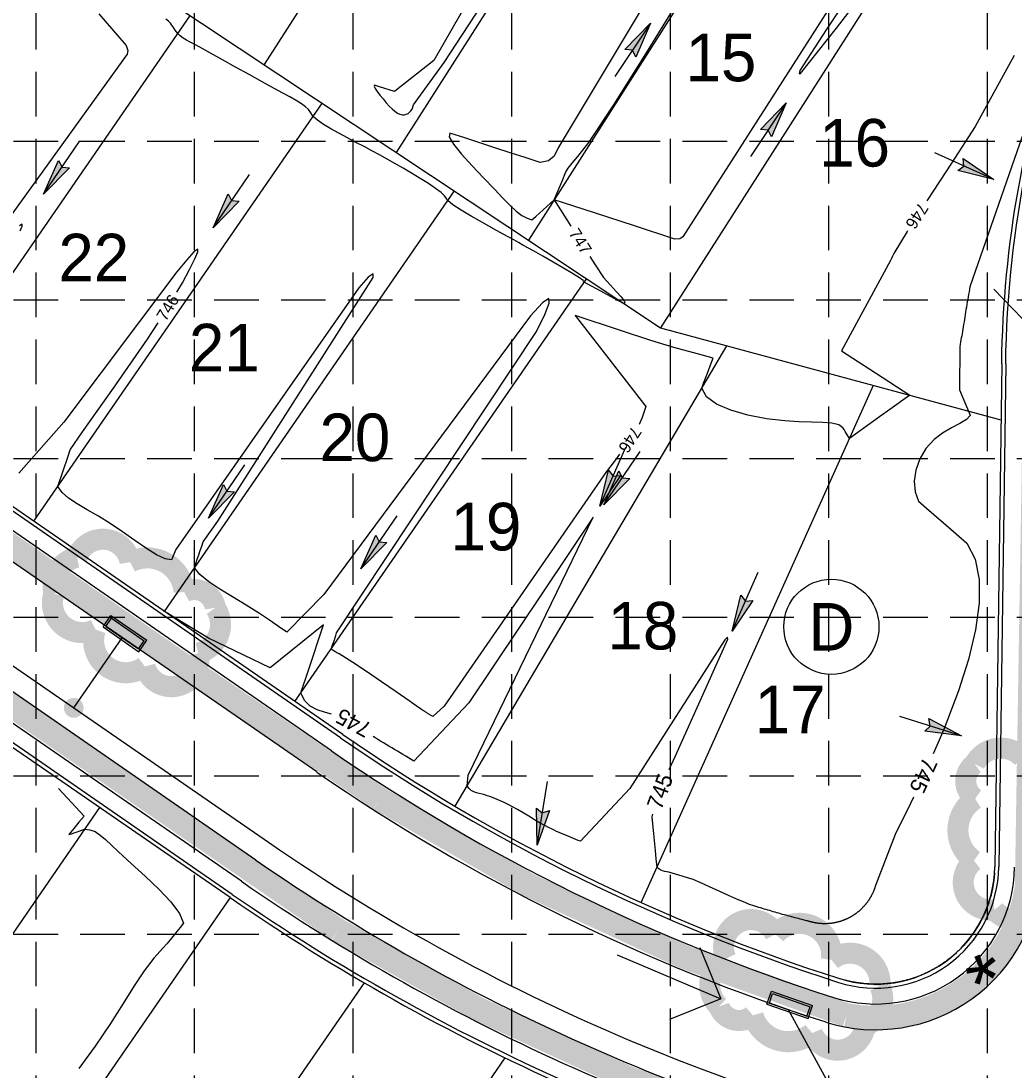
# Model space of a CAD drawing. Header units: feet. Extents: x 46644 to 49208, y 46045 to 47649.
# Drawn here: x 48122.1 to 48372.6, y 46612.6 to 46877.2 of the extents above; entities that cross this region are included whole.
import ezdxf
from ezdxf.enums import TextEntityAlignment as Align

# ---------------------------------------------------------------- set-up
doc = ezdxf.new("R2010")
doc.units = ezdxf.units.FT
doc.header["$MEASUREMENT"] = 0
doc.linetypes.add('HIDDEN', pattern=[0.375, 0.25, -0.125])
doc.layers.get('0').update_dxf_attribs({"color": 1})
for name, color, linetype, lineweight in [('06213 - LEVE 12', 1, 'Continuous', 0), ('Level 11', 1, 'Continuous', 0), ('Level 13', 1, 'Continuous', 0), ('Level 15', 1, 'Continuous', 0), ('Level 45', 1, 'Continuous', 0), ('Level 52', 1, 'Continuous', 0), ('PC', 35, 'Continuous', 0), ('STORM', 5, 'Continuous', 0)]:
    doc.layers.add(name, color=color, linetype=linetype, lineweight=lineweight)
for name, color, linetype in [('EROSION BLANKET', 84, 'Continuous'), ('GRID', 254, 'HIDDEN'), ('LEGEND', 7, 'Continuous')]:
    doc.layers.add(name, color=color, linetype=linetype)
doc.styles.add('Style-WORKING', font='WORKING.shx')
doc.styles.add('SURVEY', font='surveyor.shx')

msp = doc.modelspace()

# ---------------------------------------------------------------- hatches: boundary and pattern name
at = {"layer": 'Level 15', "linetype": 'Continuous', "lineweight": 0}
h = msp.add_hatch(dxfattribs=at)
h.set_pattern_fill('CONCRT', style=0)
h.set_pattern_definition([(65.009, (48476.84644, 46842.7398), (-8.5075, -16.5926), [0.49254, -100.1936]), (-37.1792, (48477.0545, 46843.1862), (-42.5375, 33.1852), [0.44947, -95.6504]), (-161.9928, (48477.4126, 46842.9146), (-17.015, -8.2963), [0.59257, -26.24447]), (81.6658, (48479.3588, 46840.9129), (-8.5075, -49.7778), [1.02482, -57.66912]), (-47.00862, (48479.5074, 46841.9269), (-76.5675, 82.963), [0.9081, -123.85574]), (-156.09414, (48480.1266, 46841.26265), (-76.5675, -33.1852), [0.82602, -101.53803]), (62.8545, (48474.978, 46845.1283), (0, -8.2963), [1.02484, -17.62166]), (-65.49846, (48475.4457, 46846.0402), (-25.5225, 58.0741), [0.92482, -81.131]), (-174.93384, (48475.8293, 46845.1987), (-8.5075, 0), [0.83634, -93.11318]), (-56.873, (48479.5958, 46844.47113), (-42.5375, 66.3704), [0.1281, -108.84326]), (66.2754, (48481.5849, 46846.0162), (-17.015, -41.4815), [0.17493, -63.26007]), (66.2754, (48478.8143, 46839.0365), (-17.015, -41.4815), [0.17493, -63.26007]), (66.2754, (48477.1981, 46841.0966), (-17.015, -41.4815), [0.17493, -63.26007]), (-83.4998, (48481.4207, 46840.6505), (0, -8.2963), [0.1608, -74.98902]), (66.2754, (48477.3757, 46845.6078), (-17.015, -41.4815), [0.17493, -63.26007]), (66.2754, (48474.4986, 46841.8248), (-17.015, -41.4815), [0.17493, -63.26007]), (65.009, (48474.53414, 46839.96), (-8.5075, -16.5926), [0.49254, -100.1936]), (-37.1792, (48474.7422, 46840.4064), (-42.5375, 33.1852), [0.44947, -95.6504]), (-161.9928, (48475.1003, 46840.1348), (-17.015, -8.2963), [0.59257, -26.24447]), (65.009, (48481.46064, 46844.0093), (-8.5075, -16.5926), [0.49254, -100.1936]), (-37.1792, (48481.6687, 46844.45576), (-42.5375, 33.1852), [0.44947, -95.6504]), (-161.9928, (48482.0268, 46844.1841), (-17.015, -8.2963), [0.59257, -26.24447]), (-56.873, (48474.1965, 46847.2923), (-42.5375, 66.3704), [0.1281, -108.84326]), (-56.873, (48482.63294, 46847.3328), (-42.5375, 66.3704), [0.1281, -108.84326])])
edge = h.paths.add_edge_path()
edge.add_arc((48644.43, 46786.92), 230, 159.0932, 179.2055, ccw=False)
edge.add_arc((48441.68, 46847.12), 25, 104.856, 118.9635, ccw=False)
edge.add_arc((48456.63, 46910.89), 45, 241.6587, 514.278)
edge.add_arc((48407.1, 46953.75), 25, 279.7327, 291.0806, ccw=False)
edge.add_line((48411.33, 46929.11), (48359.65, 46962.07))
edge.add_line((48359.65, 46962.07), (48361.8, 46965.44))
edge.add_line((48361.8, 46965.44), (48412.85, 46932.88))
edge.add_arc((48456.63, 46910.89), 49, -118.3251, 153.3318, ccw=False)
edge.add_arc((48644.43, 46786.92), 226, 159.0412, 179.2055)
edge.add_line((48418.45, 46790.05), (48414.45, 46790.11))
at = {"layer": 'Level 45', "linetype": 'Continuous', "lineweight": 0}
h = msp.add_hatch(color=5, dxfattribs=at)
edge = h.paths.add_edge_path()
edge.add_arc((48135.39, 46703.96), 2.5, 0, 360)
at = {"layer": 'Level 52', "linetype": 'Continuous', "lineweight": 0}
for points in [[(48277.17, 46868.1), (48276.29, 46869.8), (48274.38, 46869.96), (48280.9, 46876.67)], [(48311.37, 46847.99), (48310.5, 46849.69), (48308.59, 46849.86), (48315.1, 46856.56)], [(48131.58, 46842.04), (48132.44, 46840.33), (48134.35, 46840.15), (48127.78, 46833.5)], [(48358.36, 46839.46), (48359.89, 46840.6), (48359.74, 46842.52), (48367.42, 46837.18)], [(48174.33, 46833.59), (48175.19, 46831.89), (48177.1, 46831.71), (48170.52, 46825.06)], [(48270.25, 46763.92), (48271.41, 46762.41), (48273.32, 46762.59), (48268.1, 46754.83)], [(48272.87, 46763.71), (48273.73, 46762.01), (48275.64, 46761.83), (48269.06, 46755.18)], [(48173.15, 46760.32), (48174.01, 46758.62), (48175.92, 46758.44), (48169.35, 46751.79)], [(48211.57, 46747.52), (48212.43, 46745.81), (48214.34, 46745.63), (48207.77, 46738.98)], [(48303.63, 46732.39), (48304.79, 46730.87), (48306.7, 46731.05), (48301.48, 46723.29)], [(48350.04, 46698.05), (48351.42, 46699.37), (48351.03, 46701.25), (48359.32, 46696.92)], [(48252.07, 46678.64), (48253.57, 46677.46), (48255.38, 46678.11), (48252.24, 46669.3)]]:
    msp.add_hatch(color=7, dxfattribs=at).paths.add_polyline_path(points)

# ---------------------------------------------------------------- linework, layer by layer
at = {"color": 7, "linetype": 'Continuous', "lineweight": 0}
for p, q in [((48377.1, 46799.52), (48367.43, 46809.54)), ((48293.34, 46643.48), (48298.57, 46630.61)), ((48272.44, 46641.67), (48298.57, 46630.61)), ((48298.57, 46630.61), (48285.67, 46625.36))]:
    msp.add_line(p, q, dxfattribs=at)
at = {"layer": '06213 - LEVE 12', "color": 7, "linetype": 'Continuous', "lineweight": 0}
for p, q in [((47983.5, 46999.07), (48283.37, 46799.76)), ((48253.66, 46976.31), (48183.41, 46866.2)), ((48287.38, 46954.8), (48216.73, 46844.05)), ((48321.11, 46933.28), (48250.05, 46821.91)), ((48354.83, 46911.77), (48283.37, 46799.76)), ((48092.41, 46773.72), (48164.83, 46878.65)), ((48125.33, 46751), (48198.14, 46856.51)), ((48203.23, 46697.24), (47976.95, 46853.4)), ((48158.25, 46728.28), (48231.46, 46834.37)), ((48174.83, 46656.09), (47948.55, 46812.24)), ((48191.18, 46705.56), (48264.78, 46812.22)), ((48283.37, 46799.76), (48369.26, 46776.64)), ((48231.57, 46679.13), (48300.11, 46795.25)), ((48369.46, 46790.73), (48367.7, 46663.85)), ((48278.51, 46654.84), (48337.07, 46785.3)), ((48141.9, 46678.81), (48067.5, 46570.99)), ((48174.83, 46656.09), (48100.42, 46548.27)), ((48208.62, 46634.63), (48133.34, 46525.55)), ((48244.15, 46615.7), (48172.45, 46511.8))]:
    msp.add_line(p, q, dxfattribs=at)
at = {"layer": '06213 - LEVE 12', "color": 7, "linetype": 'Continuous', "lineweight": 0, "extrusion": (0, 0, -1)}
msp.add_arc((-48644.43, 46786.92), 275, 0.7945, 19.4829, dxfattribs=at)
at = {"layer": '06213 - LEVE 12', "color": 7, "linetype": 'Continuous', "lineweight": 0}
for centre, radius, start, end in [((48473.01, 47088.19), 475, 235.3909, 252.2976), ((48337.7, 46664.26), 30, 252.2976, 359.2055), ((48473.01, 47088.19), 525, 235.3909, 256.6579)]:
    msp.add_arc(centre, radius, start, end, dxfattribs=at)
at = {"layer": 'EROSION BLANKET', "linetype": 'Continuous', "lineweight": 0, "const_width": 6}
msp.add_lwpolyline([(47941.68, 47315.39), (47942.29, 47197.14, 0.414855), (47963.97, 47174.97), (47979.4, 47173.26, -0.10758), (48082.6, 47134.84), (48395.33, 46935.36, 0.3837), (48423.92, 46939.62, -1.759714), (48447.08, 46868.43, 0.379596), (48421.24, 46855.04, 0.06409), (48411.08, 46791.21), (48407.09, 46494.87, 0.010519), (48408.71, 46472.77, -1.535572), (48335.36, 46504.37, 0.02726), (48351.7, 46526.8), (48367.85, 46556.77, 0.440366), (48352.87, 46585.68, -0.080008), (48202.11, 46647.87), (47959.83, 46814.28, 0.130822), (47849.01, 46858.77), (47780.1, 46865.91, 0.385183), (47757.17, 46847.23), (47753.19, 46807.45, 0.050673), (47755.48, 46728.54), (47775.41, 46593.74)], format="xyb", dxfattribs=at)
msp.add_lwpolyline([(48381.67, 46904.67), (48367.06, 46913.85), (48343.69, 46928.7), (48069.4, 47103.49, 0.140657), (47947.95, 47142.71), (47806.91, 47142.13, 0.386703), (47785.37, 47122.3), (47764.87, 46922.59, 0.405043), (47784.57, 46898.69), (47855.44, 46891.44, -0.101199), (47953.13, 46858.47), (47991.47, 46833.59), (48164.16, 46713.95), (48212.66, 46680.92, 0.067638), (48330.27, 46626.48, 0.426537), (48375.76, 46658.82), (48378.12, 46802.05, -0.071672), (48393.68, 46877.55, 0.347824), (48384.07, 46903.19), (48382.49, 46904.16)], format="xyb", close=True, dxfattribs=at)
at = {"layer": 'GRID', "color": 252, "linetype": 'HIDDEN', "lineweight": 0, "ltscale": 45}
for p, q in [((48125.8, 47606.85), (48125.8, 46206.68)), ((48165.8, 47606.85), (48165.8, 46206.68)), ((48205.8, 47606.85), (48205.8, 46206.68)), ((48245.8, 47606.85), (48245.8, 46206.68)), ((48285.8, 47606.85), (48285.8, 46206.68)), ((48325.8, 47606.85), (48325.8, 46206.68)), ((48365.8, 47606.85), (48365.8, 46206.68)), ((46685.8, 46846.85), (49165.8, 46846.85)), ((46685.8, 46806.85), (49165.8, 46806.85)), ((46685.8, 46766.85), (49165.8, 46766.85)), ((46685.8, 46726.85), (49165.8, 46726.85)), ((46685.8, 46686.85), (49165.8, 46686.85)), ((46685.8, 46646.85), (49165.8, 46646.85))]:
    msp.add_line(p, q, dxfattribs=at)
at = {"layer": 'LEGEND', "color": 170, "ltscale": 100, "const_width": 5.31}
for points in [[(48149.61, 46740.71, 0.520567), (48149.61, 46740.71, 0.765195), (48136.22, 46741.96, 0.417879), (48130.38, 46732.79, 0.6649), (48140.9, 46723.72, 0.744833), (48153.33, 46714.4, 0.975642), (48166.79, 46717.72, 0.520567), (48171.12, 46729.16, 0.520567), (48163.24, 46733.16, 0.540264), (48149.61, 46740.71)], [(48362.46, 46665.42, 0.520567), (48362.46, 46665.42, 0.765195), (48367.6, 46653, 0.417879), (48378.45, 46652.13, 0.6649), (48381.54, 46665.66, 0.744833), (48383.98, 46681, 0.975642), (48374.75, 46691.35, 0.520567), (48362.61, 46689.84, 0.520567), (48362.76, 46681, 0.540264), (48362.46, 46665.42)], [(48321.63, 46621.95, 0.520567), (48321.63, 46621.95, 0.765195), (48334.97, 46623.59, 0.417879), (48338.71, 46633.81, 0.6649), (48326.49, 46640.41, 0.744833), (48312.36, 46646.85, 0.975642), (48299.92, 46640.72, 0.520567), (48298.14, 46628.61, 0.520567), (48306.7, 46626.4, 0.540264), (48321.63, 46621.95)]]:
    msp.add_lwpolyline(points, format="xyb", close=True, dxfattribs=at)
at = {"layer": 'Level 11', "color": 7, "linetype": 'Continuous', "lineweight": 0}
msp.add_circle((48326.48, 46724.4), 12, dxfattribs=at)
msp.add_circle((48326.48, 46724.4), 12, dxfattribs=at)
at = {"layer": 'Level 13', "color": 7, "linetype": 'Continuous', "lineweight": 0}
for p, q in [((48196.69, 46687.78), (47970.41, 46843.93)), ((48181.36, 46665.56), (47955.08, 46821.71))]:
    msp.add_line(p, q, dxfattribs=at)
for centre, radius, start, end in [((48473.01, 47088.19), 486.5, 235.3909, 252.2976), ((48473.01, 47088.19), 513.5, 235.3909, 256.4929), ((48337.7, 46664.26), 41.5, 252.2976, 359.2055)]:
    msp.add_arc(centre, radius, start, end, dxfattribs=at)
at = {"layer": 'Level 15', "color": 7, "linetype": 'Continuous', "lineweight": 0}
for p, q in [((48202.66, 46696.42), (47976.38, 46852.57)), ((48200.39, 46693.13), (47974.11, 46849.28)), ((48177.67, 46660.21), (47980.14, 46796.52)), ((48175.39, 46656.91), (47977.86, 46793.23)), ((48370.46, 46790.72), (48368.7, 46663.83))]:
    msp.add_line(p, q, dxfattribs=at)
at = {"layer": 'Level 15', "color": 7, "linetype": 'Continuous', "lineweight": 0, "extrusion": (0, 0, -1)}
msp.add_arc((-48644.43, 46786.92), 274, 0.7945, 22.1285, dxfattribs=at)
at = {"layer": 'Level 15', "color": 7, "linetype": 'Continuous', "lineweight": 0}
for centre, radius, start, end in [((48473.01, 47088.19), 476, 235.3909, 252.2976), ((48473.01, 47088.19), 480, 235.3909, 252.2976), ((48337.7, 46664.26), 35, 252.2976, 359.2055), ((48337.7, 46664.26), 31, 252.2976, 359.2055), ((48473.01, 47088.19), 520, 235.3909, 256.6579), ((48473.01, 47088.19), 524, 235.3909, 256.6579)]:
    msp.add_arc(centre, radius, start, end, dxfattribs=at)
at = {"layer": 'Level 45', "color": 97, "linetype": 'Continuous', "lineweight": 0}
for p, q in [((48280.9, 46876.67), (48271.84, 46863.15)), ((48315.1, 46856.56), (48306.05, 46843.04)), ((48127.78, 46833.5), (48136.96, 46846.94)), ((48367.42, 46837.18), (48352.61, 46843.91)), ((48170.52, 46825.06), (48179.7, 46838.5)), ((48268.1, 46754.83), (48274.62, 46769.74)), ((48269.06, 46755.18), (48278.24, 46768.62)), ((48169.35, 46751.79), (48178.52, 46765.23)), ((48207.77, 46738.98), (48216.94, 46752.42)), ((48301.48, 46723.29), (48307.99, 46738.21)), ((48359.32, 46696.92), (48343.78, 46701.74)), ((48252.24, 46669.3), (48254.85, 46685.36))]:
    msp.add_line(p, q, dxfattribs=at)
at = {"layer": 'Level 45', "color": 5, "linetype": 'Continuous', "lineweight": 0}
for p, q in [((48142.8, 46724.36), (48144.78, 46727.24)), ((48144.78, 46727.24), (48153.84, 46721)), ((48143.49, 46724.49), (48144.91, 46726.55)), ((48143.49, 46724.49), (48151.72, 46718.81)), ((48144.91, 46726.55), (48153.14, 46720.87)), ((48142.8, 46724.36), (48151.85, 46718.12)), ((48151.72, 46718.81), (48153.14, 46720.87)), ((48151.85, 46718.12), (48153.84, 46721)), ((48310.21, 46629.21), (48311.36, 46632.51)), ((48310.84, 46629.52), (48311.66, 46631.88)), ((48311.36, 46632.51), (48321.74, 46628.9)), ((48311.66, 46631.88), (48321.11, 46628.59)), ((48310.21, 46629.21), (48320.59, 46625.59)), ((48310.84, 46629.52), (48320.29, 46626.23)), ((48320.29, 46626.23), (48321.11, 46628.59)), ((48320.59, 46625.59), (48321.74, 46628.9))]:
    msp.add_line(p, q, dxfattribs=at)
at = {"layer": 'Level 52', "color": 7, "linetype": 'Continuous', "lineweight": 0, "flags": 128}
for points in [[(48277.17, 46868.1), (48276.29, 46869.8), (48274.38, 46869.96), (48280.9, 46876.67)], [(48311.37, 46847.99), (48310.5, 46849.69), (48308.59, 46849.86), (48315.1, 46856.56)], [(48131.58, 46842.04), (48132.44, 46840.33), (48134.35, 46840.15), (48127.78, 46833.5)], [(48358.36, 46839.46), (48359.89, 46840.6), (48359.74, 46842.52), (48367.42, 46837.18)], [(48174.33, 46833.59), (48175.19, 46831.89), (48177.1, 46831.71), (48170.52, 46825.06)], [(48270.25, 46763.92), (48271.41, 46762.41), (48273.32, 46762.59), (48268.1, 46754.83)], [(48272.87, 46763.71), (48273.73, 46762.01), (48275.64, 46761.83), (48269.06, 46755.18)], [(48173.15, 46760.32), (48174.01, 46758.62), (48175.92, 46758.44), (48169.35, 46751.79)], [(48211.57, 46747.52), (48212.43, 46745.81), (48214.34, 46745.63), (48207.77, 46738.98)], [(48303.63, 46732.39), (48304.79, 46730.87), (48306.7, 46731.05), (48301.48, 46723.29)], [(48350.04, 46698.05), (48351.42, 46699.37), (48351.03, 46701.25), (48359.32, 46696.92)], [(48252.07, 46678.64), (48253.57, 46677.46), (48255.38, 46678.11), (48252.24, 46669.3)]]:
    msp.add_lwpolyline(points, close=True, dxfattribs=at)
at = {"layer": 'PC', "color": 35, "linetype": 'Continuous', "lineweight": 0, "flags": 128}
for points in [[(48194.55, 46895.91), (48190.29, 46886.26), (48191.25, 46886.63), (48196.14, 46891.9), (48242.8, 46962.45), (48243.46, 46963.2), (48244.13, 46963.7), (48244.89, 46963.95), (48245.77, 46963.95), (48248.04, 46963.19), (48250.86, 46961.65), (48254.07, 46959.54), (48257.5, 46957.12), (48260.99, 46954.61), (48264.35, 46952.27), (48266.5, 46950.86), (48268.44, 46949.62), (48269.36, 46942.42), (48226.21, 46867.24)], [(48226.21, 46867.24), (48216.33, 46859.37), (48212.52, 46860.61), (48211.25, 46861.03), (48211.18, 46860.76), (48211.43, 46860.2), (48211.93, 46859.42), (48212.61, 46858.5), (48213.4, 46857.52), (48214.22, 46856.55), (48214.96, 46855.74), (48215.67, 46855.02), (48216.35, 46854.42), (48217.01, 46853.96), (48217.66, 46853.65), (48218.29, 46853.51), (48218.78, 46853.53), (48219.26, 46853.66), (48219.7, 46853.89), (48220.11, 46854.2), (48220.45, 46854.56), (48220.74, 46854.98), (48221.1, 46856.06), (48228.81, 46866.74), (48276.66, 46939.9)], [(48303.78, 46922.37), (48257.56, 46845.2), (48256.55, 46843.13), (48255.14, 46841.88), (48253.05, 46841.48), (48249.25, 46842.72), (48245.44, 46843.96), (48241.64, 46845.2), (48237.83, 46846.44), (48234.03, 46847.68), (48230.22, 46848.93), (48230.06, 46847.98), (48231.18, 46846.12), (48233.23, 46843.6), (48235.88, 46840.68), (48238.78, 46837.61), (48241.6, 46834.66), (48243.59, 46832.54), (48245.37, 46830.7), (48246.96, 46829.21), (48248.41, 46828.11), (48249.77, 46827.44), (48250.97, 46827.07), (48251.9, 46827.91), (48254.7, 46830.43), (48255.63, 46831.28), (48256.57, 46832.12), (48257.56, 46834.45), (48258.06, 46835.62), (48258.55, 46836.78), (48259.55, 46839.11), (48260.1, 46840.03), (48260.75, 46840.9), (48261.56, 46841.86), (48262.54, 46843.04), (48263.77, 46844.57), (48265.27, 46846.57), (48271.63, 46856.04), (48279.88, 46869.14), (48287.18, 46881.03)], [(48347.53, 46908.55), (48325.19, 46874.97), (48318.51, 46864.68), (48318.34, 46863.88), (48318.71, 46863.95), (48327.79, 46875.34), (48350.22, 46904.54)], [(48337.96, 46899.28), (48289.03, 46822.79), (48288.24, 46822.27), (48287, 46822.19), (48276.86, 46825.5), (48266.71, 46828.81), (48256.57, 46832.12), (48260.78, 46825.42)], [(48141.72, 46878.97), (48148.62, 46871.01), (48149.04, 46869.77), (48148.88, 46868.81), (48095.43, 46794.74), (48095.35, 46794.55), (48095.19, 46794.58), (48094.93, 46794.7), (48094.57, 46794.91), (48094.1, 46795.2), (48093.49, 46795.59), (48092.75, 46796.08), (48089.33, 46798.32), (48084.92, 46801.25), (48080.14, 46804.46), (48075.65, 46807.56), (48072.09, 46810.14), (48070.09, 46811.8), (48070.31, 46812.46), (48073.18, 46819.21), (48120.65, 46887.45)], [(48265.58, 46817.81), (48266.93, 46815.67), (48268.99, 46812.47), (48270.76, 46810.55), (48272.28, 46808.91), (48273.45, 46807.59), (48274.19, 46806.64), (48274.42, 46806.08), (48274.05, 46805.96), (48270.75, 46807.74), (48267.45, 46809.52), (48265.8, 46810.41), (48264.15, 46811.3), (48263.96, 46811.57), (48263.87, 46811.7), (48262.96, 46812.39), (48261.23, 46813.49), (48258.94, 46814.86), (48256.35, 46816.37), (48253.74, 46817.86), (48251.38, 46819.19), (48249.95, 46819.99), (48248.7, 46820.69), (48247.53, 46821.33), (48246.37, 46821.96), (48245.13, 46822.64), (48243.72, 46823.41), (48241.23, 46824.78), (48238.46, 46826.33), (48235.66, 46827.94), (48233.1, 46829.49), (48231.04, 46830.84), (48229.75, 46831.88), (48229.61, 46832.08), (48229.47, 46832.28), (48229.2, 46832.69), (48228.93, 46833.09), (48228.04, 46833.91), (48226.64, 46834.96), (48224.84, 46836.17), (48222.79, 46837.47), (48220.62, 46838.79), (48218.46, 46840.07), (48216.39, 46841.26), (48214.42, 46842.37), (48212.5, 46843.43), (48210.59, 46844.46), (48208.63, 46845.5), (48206.58, 46846.58), (48204.44, 46847.7), (48202.29, 46848.86), (48200.24, 46850.01), (48198.4, 46851.12), (48196.89, 46852.15), (48195.84, 46853.05), (48195.83, 46853.06), (48195.82, 46853.07), (48195.81, 46853.08), (48195.81, 46853.09), (48195.8, 46853.09), (48195.79, 46853.1), (48195, 46854.3), (48194.61, 46854.9), (48193.88, 46855.58), (48192.82, 46856.32), (48191.48, 46857.14), (48189.9, 46858.03), (48188.09, 46859.01), (48186.12, 46860.07), (48182.94, 46861.82), (48179.6, 46863.68), (48176.22, 46865.57), (48172.93, 46867.41), (48169.87, 46869.1), (48167.18, 46870.55), (48165.92, 46871.22), (48164.79, 46871.81), (48163.81, 46872.36), (48162.95, 46872.9), (48162.22, 46873.44), (48161.62, 46874.01), (48161.01, 46874.88), (48160.7, 46875.32), (48159.78, 46876.63), (48159.26, 46877.14), (48158.61, 46877.62)], [(48372.58, 46868.48), (48362.78, 46850.56), (48356.76, 46841.34), (48350.72, 46832.11), (48350.52, 46831.81)], [(48374.64, 46848.04), (48361.44, 46810.17), (48361.32, 46809.53), (48361.2, 46808.88), (48361.08, 46808.23), (48360.97, 46807.6), (48360.86, 46806.96), (48360.75, 46806.32), (48360.64, 46805.68), (48360.54, 46805.05), (48360.43, 46804.41), (48360.33, 46803.78), (48360.24, 46803.15), (48360.14, 46802.52), (48360.04, 46801.9), (48359.95, 46801.28), (48359.85, 46800.67), (48359.76, 46800.07), (48359.66, 46799.48), (48359.56, 46798.9), (48359.46, 46798.33), (48359.35, 46797.78), (48359.24, 46797.25), (48359.13, 46796.74), (48359.02, 46796.22), (48358.93, 46795.65), (48358.88, 46795.01), (48358.87, 46794.26), (48358.91, 46793.38), (48358.89, 46791.54), (48358.84, 46787.86), (48358.79, 46784.18), (48361.53, 46777.79)], [(48121.88, 46824.26), (48122.36, 46825.46), (48122.37, 46825.94), (48121.75, 46825.49)], [(48345.66, 46824.23), (48345.58, 46824.09), (48342.24, 46818.54), (48341.88, 46817.86), (48341.61, 46817.29), (48341.41, 46816.82), (48329.01, 46794.04), (48337.64, 46788.44), (48346.27, 46782.83), (48341.2, 46779.19), (48338.66, 46777.37), (48331.06, 46771.91), (48329.96, 46773.69), (48329.69, 46774.13), (48329.41, 46774.57), (48328.34, 46775.33), (48326.61, 46775.74), (48324.29, 46775.94), (48321.49, 46776.03), (48318.28, 46776.12), (48314.76, 46776.33), (48310.11, 46776.89), (48305.45, 46777.79), (48301.15, 46779.03), (48297.54, 46780.57), (48294.97, 46782.42), (48293.8, 46784.55), (48294.27, 46785.82), (48294.75, 46787.09), (48295.23, 46788.37), (48296.19, 46790.91), (48296.67, 46792.19), (48292.71, 46793.25), (48286.77, 46794.85), (48284.79, 46795.39), (48280.97, 46796.64), (48273.33, 46799.13), (48261.88, 46802.88), (48279.66, 46779.92), (48278.78, 46777.16), (48277.97, 46775.45)], [(48161.4, 46808.76), (48162.81, 46811.19), (48164.63, 46814.53), (48165.94, 46817.2), (48166.65, 46818.98), (48166.65, 46819.68), (48165.72, 46819.01), (48163.9, 46816.98), (48161.39, 46813.89), (48132.89, 46775.98), (48121.55, 46763.17)], [(48171.75, 46751.01), (48210.95, 46812.51), (48210.94, 46813.42), (48209.68, 46812.55), (48207.27, 46809.88), (48161.16, 46743.9), (48160.09, 46741.3), (48158.47, 46741.5), (48156.3, 46742.53), (48153.71, 46744.16), (48150.81, 46746.17), (48147.72, 46748.36), (48144.54, 46750.49), (48141.6, 46752.29), (48138.8, 46753.91), (48136.26, 46755.41), (48134.11, 46756.85), (48132.44, 46758.29), (48131.39, 46759.78), (48133.96, 46767.45), (48134.48, 46768.99), (48137.59, 46773.55), (48141.31, 46778.8), (48145.42, 46784.57), (48154.02, 46796.98), (48156.68, 46801.09)], [(48252.09, 46798.84), (48254.2, 46803.17), (48255.29, 46806.04), (48255.22, 46807.17), (48253.63, 46806.1), (48250.62, 46802.83), (48198.45, 46732.52), (48189.13, 46723.04), (48187.06, 46724.45), (48184.74, 46726.07), (48182.21, 46727.77), (48178.86, 46729.87), (48175.47, 46731.92), (48172.25, 46733.89), (48169.43, 46735.78), (48167.22, 46737.58), (48165.83, 46739.25), (48166.19, 46740.35), (48166.56, 46741.45), (48166.93, 46742.54), (48167.3, 46743.64), (48167.66, 46744.73), (48168.03, 46745.83), (48171.75, 46751.01)], [(48273.07, 46767.92), (48272.02, 46766.53), (48269.76, 46763.6), (48228.86, 46704.4), (48225.99, 46701.77), (48225.83, 46701.86), (48225.68, 46701.96), (48225.52, 46702.05), (48225.37, 46702.14), (48225.23, 46702.23), (48225.08, 46702.32), (48224.94, 46702.4), (48224.8, 46702.48), (48224.66, 46702.57), (48224.51, 46702.65), (48224.36, 46702.75), (48224.19, 46702.85), (48224.02, 46702.96), (48223.82, 46703.08), (48223.61, 46703.22), (48223.36, 46703.38), (48223.08, 46703.57), (48222.75, 46703.79), (48222.37, 46704.05), (48219.96, 46705.72), (48216.72, 46707.99), (48213.02, 46710.56), (48209.25, 46713.13), (48205.79, 46715.42), (48203.03, 46717.14), (48202.32, 46717.54), (48201.73, 46717.86), (48201.24, 46718.14), (48200.86, 46718.39), (48200.57, 46718.63), (48200.38, 46718.9), (48200.6, 46719.56), (48201.04, 46720.87), (48201.48, 46722.18), (48201.7, 46722.84), (48252.09, 46798.84)], [(48361.53, 46777.79), (48361.53, 46777.69), (48360.53, 46776.71), (48358.86, 46775.7), (48356.78, 46774.57), (48354.54, 46773.24), (48352.42, 46771.64), (48350.33, 46769.35), (48348.78, 46766.73), (48347.78, 46763.93), (48347.38, 46761.12), (48347.59, 46758.44), (48348.45, 46756.07), (48350.49, 46754.3), (48356.6, 46749), (48360.67, 46745.46), (48362.73, 46741.42), (48363.72, 46736.35), (48363.73, 46730.37), (48362.82, 46723.61), (48361.07, 46716.18), (48358.55, 46708.21), (48354.83, 46698.51), (48352.17, 46692.37)], [(48266.39, 46752.03), (48235.07, 46705.26), (48221.21, 46690.55), (48220.52, 46690.95), (48219.82, 46691.36), (48219.12, 46691.76), (48218.42, 46692.17), (48217.72, 46692.59), (48217.02, 46693), (48216.32, 46693.42), (48215.61, 46693.85), (48214.9, 46694.28), (48214.19, 46694.71), (48213.48, 46695.14), (48212.77, 46695.57), (48212.06, 46696.01), (48211.35, 46696.46), (48210.9, 46696.75)], [(48263.19, 46670.3), (48262.66, 46670.52), (48262.06, 46670.77), (48261.46, 46671.02), (48260.85, 46671.27), (48260.25, 46671.52), (48259.64, 46671.77), (48259.04, 46672.03), (48258.44, 46672.28), (48257.82, 46672.54), (48257.19, 46672.81), (48256.54, 46673.1), (48255.86, 46673.42), (48255.14, 46673.77), (48254.37, 46674.18), (48253.05, 46674.91), (48251.64, 46675.74), (48250.18, 46676.61), (48248.72, 46677.48), (48247.32, 46678.3), (48246.03, 46679.03), (48245.3, 46679.41), (48244.63, 46679.76), (48243.99, 46680.06), (48243.38, 46680.34), (48242.79, 46680.59), (48242.2, 46680.84), (48241.59, 46681.09), (48240.97, 46681.34), (48240.35, 46681.57), (48239.7, 46681.79), (48239.05, 46682), (48238.37, 46682.18), (48237.66, 46682.35), (48236.96, 46682.53), (48236.28, 46682.77), (48235.66, 46683.11), (48235.11, 46683.58), (48234.66, 46684.24), (48234.66, 46684.25), (48234.65, 46684.26), (48234.64, 46684.27), (48234.64, 46684.28), (48234.63, 46684.29), (48234.63, 46684.3), (48234.87, 46687.01), (48266.39, 46752.03)], [(48200.41, 46702.35), (48198.85, 46702.76), (48196.82, 46703.45), (48195, 46704.42), (48193.57, 46705.82), (48192.71, 46707.78), (48194.61, 46713.47), (48198.42, 46724.86), (48184.94, 46714.08), (48169.35, 46721.57), (48158.25, 46728.28), (48158.03, 46728.37)], [(48164.63, 46724.43), (48158.25, 46728.28)], [(48285.58, 46688.41), (48287.2, 46691.85), (48300.39, 46721.26), (48300.31, 46721.8), (48299.64, 46721.13), (48275.62, 46683.62), (48263.19, 46670.3)], [(48131.55, 46683.59), (48133.81, 46681.16), (48137.99, 46676.65), (48136.71, 46675.1), (48136.08, 46674.33), (48135.44, 46673.55), (48134.17, 46672), (48134.83, 46672.22), (48135.48, 46672.44), (48136.8, 46672.88), (48137.46, 46673.1), (48138.12, 46673.32), (48139.48, 46673.23), (48140.76, 46672.74), (48142.05, 46671.88), (48143.41, 46670.72), (48144.92, 46669.29), (48146.64, 46667.64), (48149.85, 46664.71), (48153.38, 46661.52), (48156.85, 46658.24), (48159.88, 46655.05), (48162.08, 46652.11), (48163.07, 46649.62), (48162.22, 46648.59), (48161.38, 46647.55), (48159.68, 46645.49), (48158.83, 46644.45), (48157.98, 46643.42), (48155.57, 46640.84), (48153.19, 46637.63), (48150.67, 46633.81), (48147.87, 46629.37), (48144.63, 46624.31), (48140.81, 46618.65), (48136.7, 46613.02)], [(48347.18, 46681.46), (48346.41, 46679.81), (48342.61, 46672.03), (48337.62, 46659.18), (48337.59, 46659.07), (48337.55, 46658.96), (48337.52, 46658.85), (48337.48, 46658.74), (48337.45, 46658.63), (48337.41, 46658.52), (48337.37, 46658.41), (48337.33, 46658.3), (48337.29, 46658.19), (48337.25, 46658.08), (48337.21, 46657.97), (48337.17, 46657.87), (48337.13, 46657.76), (48337.08, 46657.66), (48337.04, 46657.55), (48336.99, 46657.44), (48336.94, 46657.34), (48336.9, 46657.24), (48336.85, 46657.13), (48336.8, 46657.03), (48336.75, 46656.93), (48336.7, 46656.82), (48336.64, 46656.72), (48336.59, 46656.62), (48336.54, 46656.52), (48336.48, 46656.42), (48336.43, 46656.32), (48336.37, 46656.22), (48336.31, 46656.12), (48336.25, 46656.02), (48336.19, 46655.92), (48336.13, 46655.82), (48336.07, 46655.73), (48336.01, 46655.63), (48335.95, 46655.53), (48335.89, 46655.44), (48335.82, 46655.34), (48335.76, 46655.25), (48335.69, 46655.15), (48335.62, 46655.06), (48335.56, 46654.97), (48335.49, 46654.87), (48335.42, 46654.78), (48335.35, 46654.69), (48335.28, 46654.6), (48335.21, 46654.51), (48335.14, 46654.42), (48335.06, 46654.33), (48334.99, 46654.24), (48334.92, 46654.16), (48334.84, 46654.07), (48334.76, 46653.98), (48334.69, 46653.9), (48334.61, 46653.81), (48334.53, 46653.73), (48334.45, 46653.65), (48334.37, 46653.56), (48334.29, 46653.48), (48334.21, 46653.4), (48334.13, 46653.32), (48334.05, 46653.24), (48333.97, 46653.16), (48333.88, 46653.08), (48333.8, 46653), (48333.71, 46652.93), (48333.63, 46652.85), (48333.54, 46652.78), (48333.45, 46652.7), (48333.37, 46652.63), (48333.28, 46652.55), (48333.19, 46652.48), (48333.1, 46652.41), (48333.01, 46652.34), (48332.92, 46652.27), (48332.83, 46652.2), (48332.74, 46652.13), (48332.64, 46652.06), (48332.55, 46651.99), (48332.46, 46651.93), (48332.36, 46651.86), (48332.27, 46651.8), (48332.17, 46651.73), (48332.08, 46651.67), (48331.98, 46651.61), (48331.88, 46651.55), (48331.79, 46651.49), (48331.69, 46651.43), (48331.59, 46651.37), (48331.49, 46651.31), (48331.39, 46651.25), (48331.29, 46651.2), (48331.19, 46651.14), (48331.09, 46651.09), (48330.99, 46651.03), (48330.89, 46650.98), (48330.78, 46650.93), (48330.68, 46650.88), (48330.58, 46650.83), (48330.47, 46650.78), (48330.37, 46650.73), (48330.27, 46650.68), (48330.16, 46650.63), (48330.06, 46650.59), (48329.95, 46650.54), (48329.84, 46650.5), (48329.74, 46650.46), (48329.63, 46650.41), (48329.52, 46650.37), (48329.42, 46650.33), (48329.31, 46650.29), (48329.2, 46650.26), (48329.09, 46650.22), (48328.98, 46650.18), (48328.87, 46650.15), (48328.76, 46650.11), (48328.66, 46650.08), (48328.55, 46650.04), (48328.43, 46650.01), (48328.32, 46649.98), (48328.21, 46649.95), (48328.1, 46649.92), (48327.99, 46649.9), (48327.88, 46649.87), (48327.77, 46649.84), (48327.66, 46649.82), (48327.54, 46649.79), (48327.43, 46649.77), (48327.32, 46649.75), (48327.21, 46649.73), (48327.09, 46649.71), (48326.98, 46649.69), (48326.87, 46649.67), (48326.75, 46649.65), (48326.64, 46649.64), (48326.53, 46649.62), (48326.41, 46649.61), (48326.3, 46649.59), (48326.18, 46649.58), (48326.07, 46649.57), (48325.96, 46649.56), (48325.84, 46649.55), (48325.73, 46649.54), (48325.61, 46649.53), (48325.5, 46649.53), (48325.38, 46649.52), (48325.27, 46649.52), (48325.15, 46649.51), (48325.04, 46649.51), (48324.92, 46649.51), (48324.81, 46649.51), (48324.69, 46649.51), (48324.58, 46649.51), (48324.46, 46649.51), (48324.35, 46649.52), (48324.23, 46649.52), (48324.12, 46649.52), (48324, 46649.53), (48323.89, 46649.54), (48323.77, 46649.55), (48323.66, 46649.56), (48323.55, 46649.57), (48323.43, 46649.58), (48323.32, 46649.59), (48323.21, 46649.6), (48323.09, 46649.62), (48322.98, 46649.63), (48322.87, 46649.65), (48322.76, 46649.66), (48322.65, 46649.68), (48322.54, 46649.7), (48322.43, 46649.72), (48322.33, 46649.74), (48322.22, 46649.76), (48322.11, 46649.79), (48322.01, 46649.81), (48321.9, 46649.83), (48321.8, 46649.86), (48321.69, 46649.88), (48321.59, 46649.91), (48321.48, 46649.94), (48321.37, 46649.97), (48321.25, 46650), (48321.14, 46650.03), (48321.01, 46650.07), (48320.88, 46650.1), (48320.74, 46650.14), (48320.5, 46650.2), (48320.23, 46650.27), (48319.95, 46650.34), (48319.65, 46650.42), (48319.33, 46650.5), (48319, 46650.58), (48318.59, 46650.69), (48318.17, 46650.8), (48317.74, 46650.91), (48317.3, 46651.02), (48316.86, 46651.14), (48316.41, 46651.26), (48315.96, 46651.38), (48315.5, 46651.5), (48315.05, 46651.63), (48314.6, 46651.76), (48314.14, 46651.88), (48313.69, 46652.01), (48313.22, 46652.15), (48312.76, 46652.28), (48312.3, 46652.41), (48311.84, 46652.55), (48311.38, 46652.68), (48310.92, 46652.81), (48310.46, 46652.95), (48310, 46653.08), (48309.54, 46653.22), (48309.09, 46653.35), (48308.63, 46653.49), (48308.17, 46653.62), (48307.69, 46653.77), (48307.2, 46653.92), (48306.67, 46654.1), (48306.09, 46654.3), (48305.44, 46654.54), (48304.71, 46654.84), (48302.79, 46655.65), (48300.54, 46656.65), (48298.15, 46657.74), (48295.75, 46658.83), (48293.53, 46659.83), (48291.63, 46660.65), (48285.47, 46662.49), (48284.96, 46662.58), (48284.44, 46662.7), (48283.93, 46662.85), (48283.44, 46663.06), (48282.96, 46663.36), (48282.52, 46663.78), (48282.31, 46665.89), (48282.1, 46668), (48281.67, 46672.22), (48281.25, 46676.44), (48281.45, 46677.16)], [(48367.64, 46662.33), (48367.62, 46662.09), (48367.6, 46661.81), (48367.58, 46661.54), (48367.55, 46661.28), (48367.53, 46661.04), (48367.5, 46660.79), (48367.47, 46660.55), (48367.44, 46660.3), (48367.4, 46660.05), (48367.37, 46659.8), (48367.33, 46659.54), (48367.28, 46659.28), (48367.24, 46659.02), (48367.19, 46658.76), (48367.14, 46658.51), (48367.09, 46658.26), (48367.04, 46658.01), (48366.99, 46657.75), (48366.93, 46657.5), (48366.87, 46657.25), (48366.81, 46657), (48366.75, 46656.75), (48366.68, 46656.5), (48366.61, 46656.25), (48366.54, 46656), (48366.47, 46655.76), (48366.4, 46655.51), (48366.32, 46655.26), (48366.24, 46655.02), (48366.16, 46654.77), (48366.08, 46654.53), (48365.99, 46654.28), (48365.9, 46654.04), (48365.82, 46653.8), (48365.72, 46653.55), (48365.63, 46653.31), (48365.54, 46653.07), (48365.44, 46652.83), (48365.34, 46652.6), (48365.24, 46652.36), (48365.13, 46652.12), (48365.03, 46651.89), (48364.92, 46651.65), (48364.81, 46651.42), (48364.7, 46651.19), (48364.59, 46650.95), (48364.47, 46650.72), (48364.35, 46650.49), (48364.24, 46650.26), (48364.11, 46650.04), (48363.99, 46649.81), (48363.86, 46649.58), (48363.74, 46649.36), (48363.61, 46649.14), (48363.48, 46648.91), (48363.34, 46648.69), (48363.21, 46648.47), (48363.07, 46648.25), (48362.93, 46648.03), (48362.79, 46647.82), (48362.65, 46647.6), (48362.51, 46647.39), (48362.36, 46647.18), (48362.21, 46646.96), (48362.06, 46646.75), (48361.91, 46646.54), (48361.76, 46646.34), (48361.6, 46646.13), (48361.44, 46645.93), (48361.29, 46645.72), (48361.13, 46645.52), (48360.96, 46645.32), (48360.8, 46645.12), (48360.63, 46644.92), (48360.47, 46644.72), (48360.3, 46644.53), (48360.13, 46644.34), (48359.95, 46644.14), (48359.78, 46643.95), (48359.61, 46643.76), (48359.43, 46643.58), (48359.25, 46643.39), (48359.07, 46643.2), (48358.89, 46643.02), (48358.7, 46642.84), (48358.52, 46642.66), (48358.33, 46642.48), (48358.14, 46642.3), (48357.95, 46642.13), (48357.76, 46641.96), (48357.57, 46641.78), (48357.37, 46641.61), (48357.18, 46641.45), (48356.98, 46641.28), (48356.78, 46641.11), (48356.58, 46640.95), (48356.38, 46640.79), (48356.18, 46640.63), (48355.98, 46640.47), (48355.77, 46640.31), (48355.56, 46640.16), (48355.36, 46640.01), (48355.15, 46639.86), (48354.94, 46639.71), (48354.72, 46639.56), (48354.51, 46639.41), (48354.3, 46639.27), (48354.08, 46639.13), (48353.86, 46638.99), (48353.64, 46638.85), (48353.43, 46638.71), (48353.21, 46638.58), (48352.98, 46638.45), (48352.76, 46638.32), (48352.54, 46638.19), (48352.31, 46638.06), (48352.09, 46637.94), (48351.86, 46637.81), (48351.63, 46637.69), (48351.4, 46637.57), (48351.17, 46637.46), (48350.94, 46637.34), (48350.71, 46637.23), (48350.47, 46637.12), (48350.24, 46637.01), (48350.01, 46636.9), (48349.77, 46636.8), (48349.53, 46636.69), (48349.29, 46636.59), (48349.06, 46636.49), (48348.82, 46636.4), (48348.58, 46636.3), (48348.33, 46636.21), (48348.09, 46636.12), (48347.85, 46636.03), (48347.61, 46635.94), (48347.36, 46635.86), (48347.12, 46635.78), (48346.87, 46635.7), (48346.63, 46635.62), (48346.38, 46635.54), (48346.13, 46635.47), (48345.88, 46635.4), (48345.64, 46635.33), (48345.39, 46635.26), (48345.14, 46635.2), (48344.89, 46635.14), (48344.64, 46635.07), (48344.38, 46635.02), (48344.13, 46634.96), (48343.88, 46634.9), (48343.63, 46634.85), (48343.37, 46634.8), (48343.12, 46634.76), (48342.87, 46634.71), (48342.61, 46634.67), (48342.36, 46634.62), (48342.1, 46634.59), (48341.85, 46634.55), (48341.59, 46634.51), (48341.33, 46634.48), (48341.08, 46634.45), (48340.82, 46634.42), (48340.56, 46634.4), (48340.31, 46634.37), (48340.05, 46634.35), (48339.79, 46634.33), (48339.53, 46634.32), (48339.28, 46634.3), (48339.02, 46634.29), (48338.76, 46634.28), (48338.5, 46634.27), (48338.24, 46634.27), (48337.99, 46634.26), (48337.73, 46634.26), (48337.47, 46634.26), (48337.21, 46634.27), (48336.95, 46634.27), (48336.69, 46634.28), (48336.44, 46634.29), (48336.18, 46634.3), (48335.92, 46634.31), (48335.66, 46634.33), (48335.41, 46634.35), (48335.15, 46634.37), (48334.89, 46634.39), (48334.63, 46634.42), (48334.38, 46634.45), (48334.12, 46634.48), (48333.86, 46634.51), (48333.61, 46634.54), (48333.35, 46634.58), (48333.1, 46634.62), (48332.84, 46634.66), (48332.59, 46634.7), (48332.34, 46634.75), (48332.08, 46634.79), (48331.83, 46634.84), (48331.57, 46634.89), (48331.32, 46634.95), (48331.06, 46635), (48330.8, 46635.06), (48330.55, 46635.12), (48330.31, 46635.18), (48330.07, 46635.25), (48329.97, 46635.28)]]:
    msp.add_lwpolyline(points, dxfattribs=at)
at = {"layer": 'STORM', "color": 5, "linetype": 'Continuous', "lineweight": 0}
for p, q in [((48036.63, 46772.11), (48135.39, 46703.96)), ((48135.39, 46703.96), (48147.61, 46721.65)), ((48135.39, 46703.96), (48184.48, 46670.08)), ((48315.56, 46627.87), (48330.46, 46600.6))]:
    msp.add_line(p, q, dxfattribs=at)
msp.add_arc((48473.01, 47088.19), 508, 235.3909, 259.6416, dxfattribs=at)

# ---------------------------------------------------------------- texts
at = {"layer": 'Level 11', "color": 7, "linetype": 'Continuous', "lineweight": 0, "char_height": 12, "attachment_point": 5, "line_spacing_factor": 0.722892, "style": 'SURVEY'}
for s, insert in [('\\FENGINEERING.shx;15', (48298.63, 46867.9)), ('\\FENGINEERING.shx;15', (48298.63, 46867.9)), ('\\FENGINEERING.shx;16', (48332.35, 46846.39)), ('\\FENGINEERING.shx;16', (48332.35, 46846.39)), ('\\FENGINEERING.shx;22', (48140.45, 46817.53)), ('\\FENGINEERING.shx;22', (48140.45, 46817.53)), ('\\FENGINEERING.shx;21', (48173.37, 46794.81)), ('\\FENGINEERING.shx;21', (48173.37, 46794.81)), ('\\FENGINEERING.shx;20', (48206.3, 46772.09)), ('\\FENGINEERING.shx;20', (48206.3, 46772.09)), ('\\FENGINEERING.shx;19', (48239.36, 46749.58)), ('\\FENGINEERING.shx;19', (48239.36, 46749.58)), ('\\FENGINEERING.shx;18', (48278.95, 46724.59)), ('\\FENGINEERING.shx;18', (48278.95, 46724.59)), ('\\FENGINEERING.shx;D', (48326.48, 46724.4)), ('\\FENGINEERING.shx;D', (48326.48, 46724.4)), ('\\FENGINEERING.shx;17', (48316.07, 46703.55)), ('\\FENGINEERING.shx;17', (48316.07, 46703.55))]:
    msp.add_mtext(s, dxfattribs=dict(at, insert=insert))
at = {"layer": 'Level 15', "color": 7, "linetype": 'Continuous', "lineweight": 0, "style": 'Style-WORKING'}
msp.add_text('*', height=15, rotation=310.255, dxfattribs=at).set_placement((48361.75, 46635.81), align=Align.MIDDLE_CENTER)
at = {"layer": 'PC', "color": 35, "linetype": 'Continuous', "lineweight": 0, "style": 'Style-WORKING'}
for s, height, rotation, p in [('746', 3, 237.3184, (48348.09, 46828.02)), ('747', 3, 302.2062, (48263.18, 46821.62)), ('746', 3, 58.3834, (48159.09, 46804.9)), ('746', 3, 236.9594, (48275.7, 46771.57)), ('745', 4, 151.8908, (48205.96, 46700.15)), ('745', 4, 245.4448, (48349.72, 46686.89)), ('745', 4, 69.8558, (48283.24, 46682.88))]:
    msp.add_text(s, height=height, rotation=rotation, dxfattribs=at).set_placement(p, align=Align.MIDDLE_CENTER)

doc.saveas('drawing.dxf')
